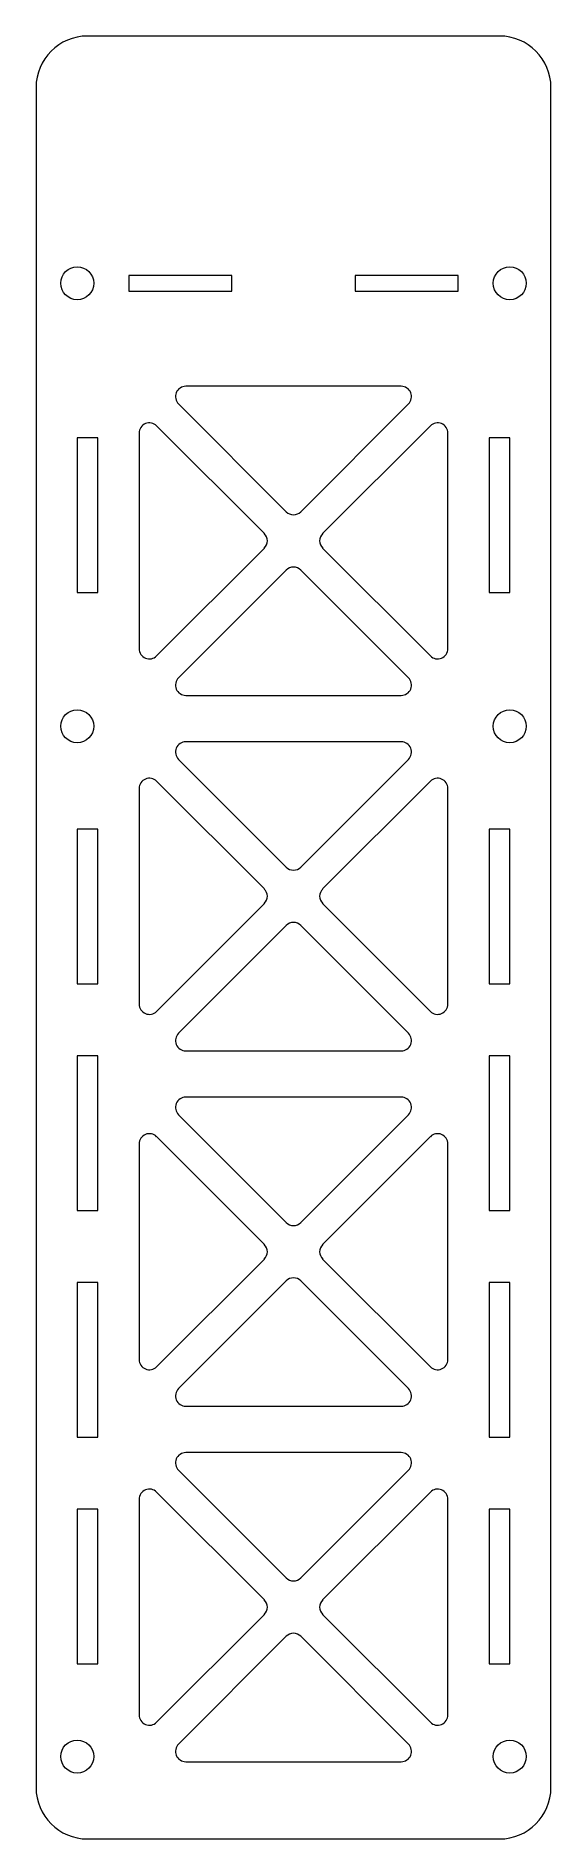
# Model space of a CAD drawing. Header units: millimetres. Extents: x -25 to 25, y 0 to 175.
import ezdxf

# ---------------------------------------------------------------- set-up
doc = ezdxf.new("R2010")
doc.units = ezdxf.units.MM

msp = doc.modelspace()

# ---------------------------------------------------------------- linework, layer by layer
at = {"color": 7, "linetype": 'Continuous', "lineweight": 15}
for p, q in [((20, 175), (-20, 175)), ((-25, 170), (-25, 5)), ((25, 5), (25, 170)), ((-16, 151.75), (-16, 150.25)), ((-6, 151.75), (-16, 151.75)), ((-6, 150.25), (-6, 151.75)), ((6, 151.75), (6, 150.25)), ((16, 151.75), (6, 151.75)), ((16, 150.25), (16, 151.75)), ((-16, 150.25), (-6, 150.25)), ((6, 150.25), (16, 150.25)), ((10.46, 141), (-10.46, 141)), ((-11.17, 139.29), (-0.71, 128.83)), ((0.71, 128.83), (11.17, 139.29)), ((-2.83, 126.71), (-13.29, 137.17)), ((13.29, 137.17), (2.83, 126.71)), ((-21, 136), (-21, 121)), ((-19, 136), (-21, 136)), ((-19, 121), (-19, 136)), ((-15, 136.46), (-15, 115.54)), ((15, 115.54), (15, 136.46)), ((19, 136), (19, 121)), ((21, 136), (19, 136)), ((21, 121), (21, 136)), ((-13.29, 114.83), (-2.83, 125.29)), ((2.83, 125.29), (13.29, 114.83)), ((-0.71, 123.17), (-11.17, 112.71)), ((11.17, 112.71), (0.71, 123.17)), ((-21, 121), (-19, 121)), ((19, 121), (21, 121)), ((-10.46, 111), (10.46, 111)), ((10.46, 106.5), (-10.46, 106.5)), ((-11.17, 104.79), (-0.71, 94.33)), ((0.71, 94.33), (11.17, 104.79)), ((-15, 101.96), (-15, 81.04)), ((-2.83, 92.21), (-13.29, 102.67)), ((13.29, 102.67), (2.83, 92.21)), ((15, 81.04), (15, 101.96)), ((-21, 98), (-21, 83)), ((-19, 98), (-21, 98)), ((-19, 83), (-19, 98)), ((21, 98), (19, 98)), ((19, 98), (19, 83)), ((21, 83), (21, 98)), ((-13.29, 80.33), (-2.83, 90.79)), ((2.83, 90.79), (13.29, 80.33)), ((-0.71, 88.67), (-11.17, 78.21)), ((11.17, 78.21), (0.71, 88.67)), ((-21, 83), (-19, 83)), ((19, 83), (21, 83)), ((-21, 76), (-21, 61)), ((-19, 76), (-21, 76)), ((-19, 61), (-19, 76)), ((-10.46, 76.5), (10.46, 76.5)), ((21, 76), (19, 76)), ((19, 76), (19, 61)), ((21, 61), (21, 76)), ((10.46, 72), (-10.46, 72)), ((-11.17, 70.29), (-0.71, 59.83)), ((0.71, 59.83), (11.17, 70.29)), ((-15, 67.46), (-15, 46.54)), ((-2.83, 57.71), (-13.29, 68.17)), ((13.29, 68.17), (2.83, 57.71)), ((15, 46.54), (15, 67.46)), ((-21, 61), (-19, 61)), ((19, 61), (21, 61)), ((-13.29, 45.83), (-2.83, 56.29)), ((2.83, 56.29), (13.29, 45.83)), ((-21, 54), (-21, 39)), ((-19, 54), (-21, 54)), ((-19, 39), (-19, 54)), ((-0.71, 54.17), (-11.17, 43.71)), ((11.17, 43.71), (0.71, 54.17)), ((21, 54), (19, 54)), ((19, 54), (19, 39)), ((21, 39), (21, 54)), ((-10.46, 42), (10.46, 42)), ((-21, 39), (-19, 39)), ((19, 39), (21, 39)), ((10.46, 37.5), (-10.46, 37.5)), ((-11.17, 35.79), (-0.71, 25.33)), ((0.71, 25.33), (11.17, 35.79)), ((-2.83, 23.21), (-13.29, 33.67)), ((13.29, 33.67), (2.83, 23.21)), ((-21, 32), (-21, 17)), ((-19, 32), (-21, 32)), ((-19, 17), (-19, 32)), ((-15, 32.96), (-15, 12.04)), ((15, 12.04), (15, 32.96)), ((21, 32), (19, 32)), ((19, 32), (19, 17)), ((21, 17), (21, 32)), ((-13.29, 11.33), (-2.83, 21.79)), ((2.83, 21.79), (13.29, 11.33)), ((-0.71, 19.67), (-11.17, 9.21)), ((11.17, 9.21), (0.71, 19.67)), ((-21, 17), (-19, 17)), ((19, 17), (21, 17)), ((-10.46, 7.5), (10.46, 7.5)), ((-20, 0), (20, 0))]:
    msp.add_line(p, q, dxfattribs=at)
for centre in [(-21, 151), (21, 151), (-21, 108), (21, 108), (-21, 8), (21, 8)]:
    msp.add_circle(centre, 1.6, dxfattribs=at)
for centre, radius, start, end in [((-20, 170), 5, 90, 180), ((20, 170), 5, 0, 90), ((-10.46, 140), 1, 90, 225), ((10.46, 140), 1, 315, 90), ((-14, 136.46), 1, 45, 180), ((14, 136.46), 1, 0, 135), ((0, 129.54), 1, 225, 315), ((-3.54, 126), 1, 315, 45), ((3.54, 126), 1, 135, 225), ((0, 122.46), 1, 45, 135), ((-14, 115.54), 1, 180, 315), ((14, 115.54), 1, 225, 0), ((-10.46, 112), 1, 135, 270), ((10.46, 112), 1, 270, 45), ((-10.46, 105.5), 1, 90, 225), ((10.46, 105.5), 1, 315, 90), ((-14, 101.96), 1, 45, 180), ((14, 101.96), 1, 0, 135), ((0, 95.04), 1, 225, 315), ((-3.54, 91.5), 1, 315, 45), ((3.54, 91.5), 1, 135, 225), ((0, 87.96), 1, 45, 135), ((-14, 81.04), 1, 180, 315), ((14, 81.04), 1, 225, 0), ((-10.46, 77.5), 1, 135, 270), ((10.46, 77.5), 1, 270, 45), ((-10.46, 71), 1, 90, 225), ((10.46, 71), 1, 315, 90), ((-14, 67.46), 1, 45, 180), ((14, 67.46), 1, 0, 135), ((0, 60.54), 1, 225, 315), ((-3.54, 57), 1, 315, 45), ((3.54, 57), 1, 135, 225), ((0, 53.46), 1, 45, 135), ((-14, 46.54), 1, 180, 315), ((14, 46.54), 1, 225, 0), ((-10.46, 43), 1, 135, 270), ((10.46, 43), 1, 270, 45), ((-10.46, 36.5), 1, 90, 225), ((10.46, 36.5), 1, 315, 90), ((-14, 32.96), 1, 45, 180), ((14, 32.96), 1, 0, 135), ((0, 26.04), 1, 225, 315), ((-3.54, 22.5), 1, 315, 45), ((3.54, 22.5), 1, 135, 225), ((0, 18.96), 1, 45, 135), ((-14, 12.04), 1, 180, 315), ((14, 12.04), 1, 225, 0), ((-10.46, 8.5), 1, 135, 270), ((10.46, 8.5), 1, 270, 45), ((-20, 5), 5, 180, 270), ((20, 5), 5, 270, 0)]:
    msp.add_arc(centre, radius, start, end, dxfattribs=at)

doc.saveas('drawing.dxf')
